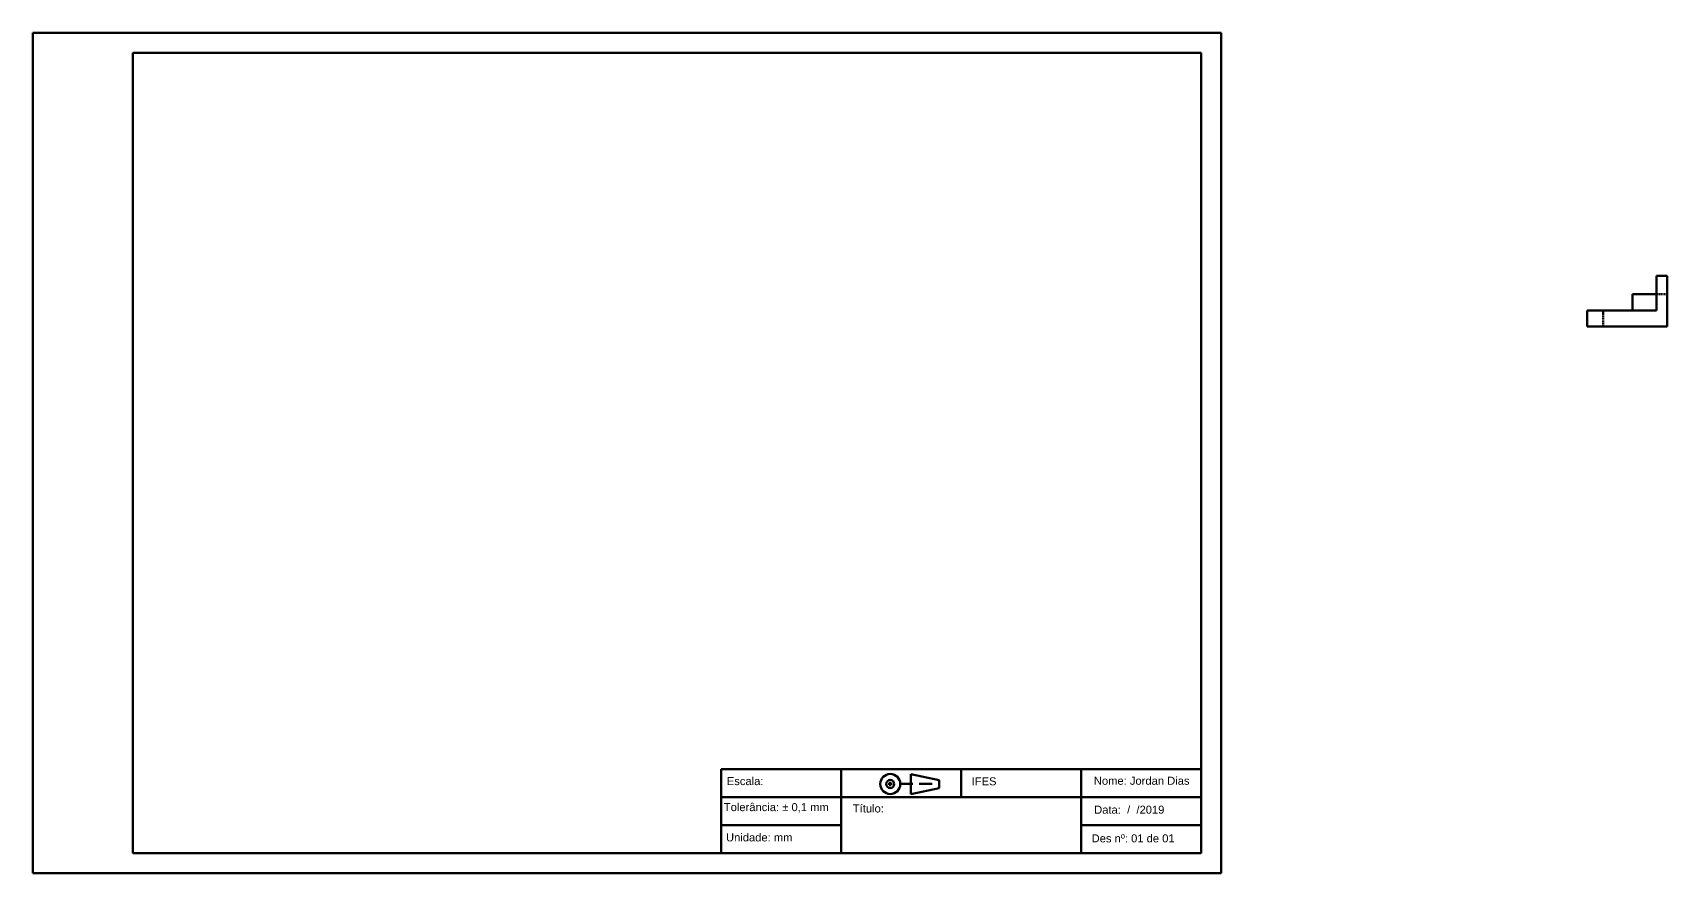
# Model space of a CAD drawing. Header units: millimetres. Extents: x 1304 to 2865, y 1430 to 1648.
# Drawn here: x 2456.1 to 2864.6, y 1430 to 1640 of the extents above; entities that cross this region are included whole.
import ezdxf

# ---------------------------------------------------------------- set-up
doc = ezdxf.new("R2010")
doc.units = ezdxf.units.MM
doc.linetypes.add('HIDDEN2', pattern=[4.7625, 3.175, -1.5875])
for name, color, linetype, lineweight in [('Centro', 100, 'Continuous', 100), ('Escondidas', 160, 'HIDDEN2', 70), ('Margem', 10, 'Continuous', 90)]:
    doc.layers.add(name, color=color, linetype=linetype, lineweight=lineweight)
doc.styles.get("Standard").update_dxf_attribs({"font": 'arial.ttf'})

msp = doc.modelspace()

# ---------------------------------------------------------------- linework, layer by layer
at = {"layer": 'Centro'}
for p, q in [((2481.14, 1634.98), (2481.14, 1434.98)), ((2748.14, 1634.98), (2481.14, 1634.98)), ((2748.14, 1434.98), (2748.14, 1634.98)), ((2628.14, 1448.98), (2628.14, 1455.98)), ((2628.14, 1455.98), (2658.14, 1455.98)), ((2718.14, 1455.98), (2658.14, 1455.98)), ((2658.14, 1455.98), (2658.14, 1448.98)), ((2718.14, 1455.98), (2688.14, 1455.98)), ((2688.14, 1455.98), (2688.14, 1448.98)), ((2718.14, 1448.98), (2718.14, 1455.98)), ((2718.14, 1455.98), (2748.14, 1455.98)), ((2658.14, 1448.98), (2628.14, 1448.98)), ((2628.14, 1448.98), (2628.14, 1441.98)), ((2658.14, 1441.98), (2658.14, 1448.98)), ((2718.14, 1448.98), (2658.14, 1448.98)), ((2748.14, 1448.98), (2718.14, 1448.98)), ((2718.14, 1448.98), (2718.14, 1441.98)), ((2748.14, 1441.98), (2748.14, 1448.98)), ((2628.14, 1441.98), (2658.14, 1441.98)), ((2628.14, 1441.98), (2628.14, 1434.98)), ((2658.14, 1441.98), (2658.14, 1434.98)), ((2748.14, 1441.98), (2718.14, 1441.98)), ((2718.14, 1441.98), (2718.14, 1434.98)), ((2748.14, 1434.98), (2748.14, 1441.98)), ((2481.14, 1434.98), (2748.14, 1434.98))]:
    msp.add_line(p, q, dxfattribs=at)
at = {"layer": 'Escondidas', "ltscale": 0.1}
for p, q in [((2861.93, 1574.62), (2864.6, 1574.62)), ((2848.6, 1566.62), (2848.6, 1570.62))]:
    msp.add_line(p, q, dxfattribs=at)
at = {"layer": 'Escondidas'}
msp.add_line((2672.93, 1452.29), (2681.13, 1452.29), dxfattribs=at)
at = {"layer": 'Margem'}
for p, q in [((2456.14, 1639.98), (2753.14, 1639.98)), ((2456.14, 1429.98), (2456.14, 1639.98)), ((2456.14, 1639.98), (2456.14, 1634.98)), ((2753.14, 1639.98), (2753.14, 1429.98)), ((2753.14, 1639.98), (2753.14, 1634.98)), ((2864.6, 1579.28), (2861.93, 1579.28)), ((2861.93, 1579.28), (2861.93, 1570.62)), ((2864.6, 1566.62), (2864.6, 1579.28)), ((2855.93, 1574.62), (2861.93, 1574.62)), ((2855.93, 1574.62), (2855.93, 1570.62)), ((2861.93, 1570.62), (2844.6, 1570.62)), ((2844.6, 1570.62), (2844.6, 1566.62)), ((2844.6, 1566.62), (2864.6, 1566.62)), ((2675.61, 1454.73), (2675.61, 1452.23)), ((2682.61, 1453.23), (2675.61, 1454.73)), ((2670.43, 1452.29), (2669.93, 1452.29)), ((2670.43, 1452.79), (2670.43, 1452.29)), ((2670.43, 1452.29), (2670.43, 1451.79)), ((2670.43, 1452.29), (2670.93, 1452.29)), ((2675.61, 1452.23), (2675.61, 1449.73)), ((2675.61, 1449.73), (2682.61, 1451.23)), ((2682.61, 1452.23), (2682.61, 1453.23)), ((2682.61, 1453.23), (2682.61, 1451.23)), ((2670.43, 1449.29), (2670.43, 1449.29)), ((2456.14, 1429.98), (2456.14, 1434.98)), ((2753.14, 1429.98), (2753.14, 1434.98)), ((2753.14, 1429.98), (2456.14, 1429.98))]:
    msp.add_line(p, q, dxfattribs=at)
for radius in [2.5, 1]:
    msp.add_circle((2670.43, 1452.29), radius, dxfattribs=at)

# ---------------------------------------------------------------- texts
at = {"layer": 'Margem', "char_height": 2, "attachment_point": 1}
for s, insert in [('Nome: Jordan Dias', (2721.3, 1454.1)), ('Escala:', (2629.59, 1454.01)), ('IFES', (2690.77, 1453.96)), ('Título:', (2661.07, 1447.17)), ('Data:  /  /2019', (2721.38, 1446.87)), ('Unidade: mm', (2629.38, 1439.95)), ('Des nº: 01 de 01', (2720.74, 1439.71))]:
    msp.add_mtext(s, dxfattribs=dict(at, insert=insert))
at = {"layer": 'Margem', "insert": (2628.84, 1447.51), "char_height": 2, "width": 32.5779, "attachment_point": 1}
msp.add_mtext('\\pt0;Tolerância: ± 0,1 mm', dxfattribs=at)

doc.saveas('drawing.dxf')
